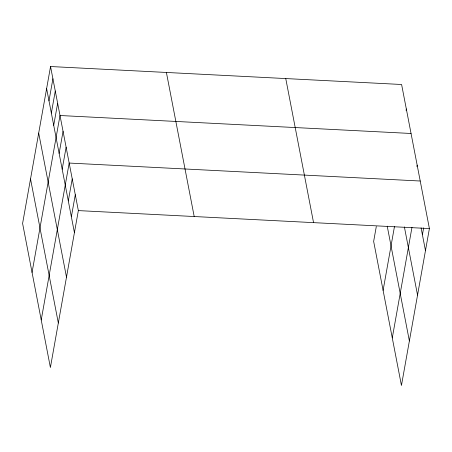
<?xml version="1.0" encoding="UTF-8"?>
<svg xmlns="http://www.w3.org/2000/svg" width="452" height="452" viewBox="0 0 452 452"><rect width="100%" height="100%" fill="white"/><g stroke="black" fill="none" stroke-linecap="round" stroke-linejoin="round"><path stroke-width="0.68" d="M50.551 66.529L22.6 223.435L50.398 367.504L78.349 210.598L50.551 66.529L401.602 84.496L429.4 228.565L401.449 385.471L373.651 241.402L376.296 226.571M48.985 100.824L52.912 78.772M51.347 113.068L55.274 91.021M53.709 125.317L57.636 103.265M32.052 272.42L60.003 115.514L411.054 133.481M59.133 153.409L63.06 131.357M62.19 169.257L66.116 147.205M41.222 319.959L69.173 163.053L420.224 181.02M68.303 200.948L72.23 178.902M71.359 216.796L75.286 194.75M406.082 110.367L406.331 108.988M383.104 290.387L394.494 226.429M416.925 166.551L417.168 165.178M392.279 337.926L411.975 227.345M422.417 234.769L423.643 227.876M78.349 210.598L429.4 228.565M421.083 227.876L425.473 250.611M404.382 226.904L417.546 295.116M387.223 226.153L409.376 340.966M285.754 78.569L313.552 222.633M166.398 72.456L194.196 216.525M46.624 88.575L74.422 232.644M38.697 133.08L66.489 277.149M30.527 178.93L58.325 322.999"/></g></svg>
